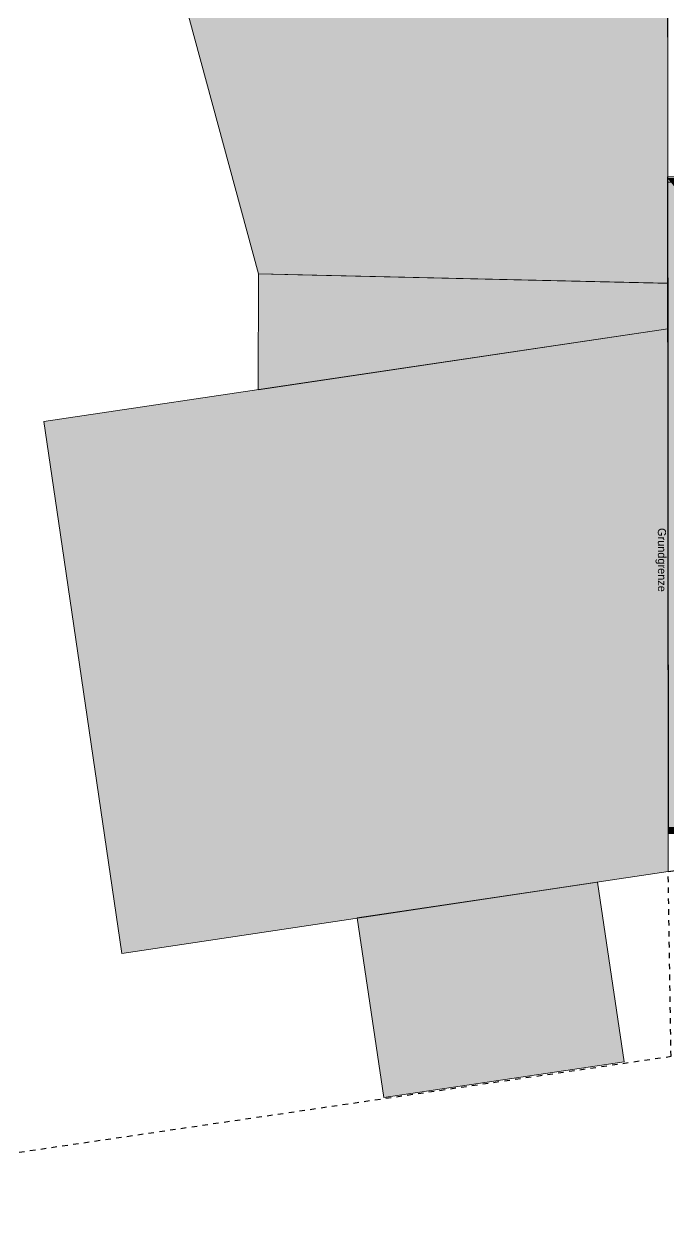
# Model space of a CAD drawing. Header units: metres. Extents: x -3 to 205, y -18 to 45.
# Drawn here: x 155.22 to 167.05, y -0.24 to 21.53 of the extents above; entities that cross this region are included whole.
import ezdxf

# ---------------------------------------------------------------- set-up
doc = ezdxf.new("R2010")
doc.units = ezdxf.units.M
doc.header["$MEASUREMENT"] = 0
doc.linetypes.add('Grenzlinie', pattern=[0.008, 0.003, -0.005])
for name, color, linetype in [('110 Wand Aussen', 7, 'Continuous'), ('165 Fassadengestaltung Bänder', 7, 'Continuous'), ('725 Nachbarbebauung', 7, 'Continuous'), ('Neubau_840 Baulinien', 7, 'Continuous'), ('Neubau_844 Umriss 2D', 7, 'Continuous')]:
    doc.layers.add(name, color=color, linetype=linetype)
doc.styles.add('ERSTELLTER_STIL_2', font='')
doc.styles.get('ERSTELLTER_STIL_2').set_extended_font_data('Eurostile')
doc.linetypes.add('Grenze Grundstück', pattern='A,0,[1,415_260415_PP_VA_1_4 1 St1.Shx,S=0.00031746,R=0,X=0,Y=0],-0.04,0', length=0.04)

# ---------------------------------------------------------------- blocks, each defined once
blk = doc.blocks.new('Decke_4_1', base_point=(159.524, 16.933))
at = {"layer": '725 Nachbarbebauung', "linetype": 'Continuous', "lineweight": 0, "true_color": 0x1f1f1f}
blk.add_hatch(color=250, dxfattribs=at).paths.add_polyline_path([(159.524, 16.933), (159.523, 14.807), (167.039, 15.925), (167.038, 16.761)])
at = {"layer": '725 Nachbarbebauung', "color": 8, "linetype": 'Continuous', "lineweight": 13, "flags": 128}
blk.add_lwpolyline([(159.524, 16.933), (159.523, 14.807), (167.039, 15.925), (167.038, 16.761)], close=True, dxfattribs=at)
blk = doc.blocks.new('Decke_5_1', base_point=(155.377, 32.239))
at = {"layer": '725 Nachbarbebauung', "linetype": 'Continuous', "lineweight": 0, "true_color": 0x1f1f1f}
blk.add_hatch(color=250, dxfattribs=at).paths.add_polyline_path([(155.377, 32.239), (159.524, 16.933), (160.249, 16.915), (166.853, 16.764), (167.038, 16.763), (167.032, 25.789), (167.036, 27.78), (166.989, 37.905), (156.96, 37.933), (155.402, 37.951)])
at = {"layer": '725 Nachbarbebauung', "color": 8, "linetype": 'Continuous', "lineweight": 13, "flags": 128}
blk.add_lwpolyline([(155.377, 32.239), (159.524, 16.933), (160.249, 16.915), (166.853, 16.764), (167.038, 16.763), (167.032, 25.789), (167.036, 27.78), (166.989, 37.905), (156.96, 37.933), (155.402, 37.951)], close=True, dxfattribs=at)
blk = doc.blocks.new('Decke_9_1', base_point=(167.033, 18.618))
at = {"layer": '165 Fassadengestaltung Bänder', "color": 7, "linetype": 'Continuous', "lineweight": 13, "flags": 128}
blk.add_lwpolyline([(167.033, 18.618), (172.414, 18.618), (172.414, 18.718), (167.033, 18.718)], close=True, dxfattribs=at)
blk = doc.blocks.new('Decke_15_1', base_point=(161.335, 5.107))
at = {"layer": '725 Nachbarbebauung', "linetype": 'Continuous', "lineweight": 0, "true_color": 0x1f1f1f}
blk.add_hatch(color=250, dxfattribs=at).paths.add_polyline_path([(161.335, 5.107), (161.828, 1.807), (166.235, 2.461), (165.747, 5.76)])
at = {"layer": '725 Nachbarbebauung', "color": 8, "linetype": 'Continuous', "lineweight": 13, "flags": 128}
blk.add_lwpolyline([(161.335, 5.107), (161.828, 1.807), (166.235, 2.461), (165.747, 5.76)], close=True, dxfattribs=at)
blk = doc.blocks.new('Decke_24_1', base_point=(157.017, 4.455))
at = {"layer": '725 Nachbarbebauung', "linetype": 'Continuous', "lineweight": 0, "true_color": 0x1f1f1f}
blk.add_hatch(color=250, dxfattribs=at).paths.add_polyline_path([(157.017, 4.455), (165.747, 5.762), (163.898, 5.485), (167.046, 5.956), (167.039, 15.925), (160.44, 14.943), (155.586, 14.22), (155.854, 12.395)])
at = {"layer": '725 Nachbarbebauung', "color": 8, "linetype": 'Continuous', "lineweight": 13, "flags": 128}
blk.add_lwpolyline([(157.017, 4.455), (165.747, 5.762), (163.898, 5.485), (167.046, 5.956), (167.039, 15.925), (160.44, 14.943), (155.586, 14.22), (155.854, 12.395)], close=True, dxfattribs=at)
blk = doc.blocks.new('Wand_89_1', base_point=(167.048, 6.653))
at = {"layer": '110 Wand Aussen', "linetype": 'Continuous', "lineweight": 0, "true_color": 0x000000}
for points in [[(167.038, 18.688), (167.033, 18.688), (167.037, 18.683), (167.038, 18.683)], [(167.053, 6.658), (167.038, 18.682), (167.033, 18.688), (167.048, 6.658)], [(167.038, 18.683), (167.037, 18.683), (167.038, 18.682)], [(167.038, 18.683), (167.158, 18.683), (167.158, 18.688), (167.038, 18.688)], [(167.038, 18.682), (167.091, 18.618), (167.158, 18.618), (167.158, 18.683), (167.038, 18.683)], [(167.173, 6.778), (167.159, 18.535), (167.038, 18.682), (167.053, 6.778)], [(167.158, 18.618), (167.091, 18.618), (167.159, 18.535)], [(167.178, 6.778), (167.164, 18.488), (167.159, 18.488), (167.173, 6.778)], [(167.346, 6.778), (167.358, 6.783), (167.344, 18.308), (167.164, 18.308), (167.178, 6.778)], [(167.06, 6.658), (167.173, 6.706), (167.173, 6.778), (167.053, 6.778), (167.053, 6.658)], [(167.358, 6.783), (167.346, 6.778), (167.358, 6.778)], [(167.048, 6.658), (167.048, 6.653), (167.053, 6.655), (167.053, 6.658)], [(167.053, 6.655), (167.048, 6.653), (167.048, 6.653), (167.053, 6.653)], [(167.173, 6.706), (167.06, 6.658), (167.173, 6.658)]]:
    blk.add_hatch(color=18, dxfattribs=at).paths.add_polyline_path(points)
at = {"layer": '110 Wand Aussen', "color": 7, "linetype": 'Continuous', "lineweight": 13}
for p, q in [((167.038, 18.683), (167.038, 18.688)), ((167.038, 18.682), (167.038, 18.683)), ((167.038, 18.682), (167.053, 6.778)), ((167.158, 18.683), (167.158, 18.688)), ((167.158, 18.618), (167.158, 18.683)), ((167.159, 18.535), (167.158, 18.618)), ((167.159, 18.535), (167.159, 18.493)), ((167.159, 18.493), (167.159, 18.488)), ((167.159, 18.488), (167.173, 6.778)), ((167.053, 6.778), (167.053, 6.658)), ((167.178, 6.778), (167.173, 6.778)), ((167.346, 6.778), (167.178, 6.778)), ((167.346, 6.778), (167.358, 6.778)), ((167.06, 6.658), (167.053, 6.658)), ((167.06, 6.658), (167.173, 6.658))]:
    blk.add_line(p, q, dxfattribs=at)
at = {"layer": '110 Wand Aussen', "color": 7, "linetype": 'Continuous', "lineweight": 18}
for p, q in [((167.164, 18.488), (167.164, 18.308)), ((167.164, 18.308), (167.178, 6.778)), ((167.358, 6.778), (167.358, 6.783))]:
    blk.add_line(p, q, dxfattribs=at)
at = {"layer": '110 Wand Aussen', "color": 7, "linetype": 'Continuous', "lineweight": 13, "flags": 128}
for points in [[(167.033, 18.688), (167.038, 18.688)], [(167.033, 18.688), (167.048, 6.653)], [(167.038, 18.688), (167.158, 18.688)], [(167.048, 6.653), (167.053, 6.653)]]:
    blk.add_lwpolyline(points, dxfattribs=at)
at = {"layer": '110 Wand Aussen', "color": 7, "linetype": 'Continuous', "lineweight": 18, "flags": 128}
for points in [[(167.356, 8.783), (167.344, 18.308)], [(167.358, 6.783), (167.356, 8.603)]]:
    blk.add_lwpolyline(points, dxfattribs=at)

msp = doc.modelspace()

# ---------------------------------------------------------------- linework, layer by layer
at = {"layer": 'Neubau_840 Baulinien', "color": 254, "linetype": 'Grenze Grundstück', "lineweight": 13, "true_color": 0xe3e3e3}
msp.add_lwpolyline([(166.979, 39.983), (185.964, 39.982), (185.937, 28.538), (185.883, 20.413), (185.828, 8.655), (167.046, 5.956), (167.036, 27.78)], close=True, dxfattribs=at)
at = {"layer": 'Neubau_840 Baulinien', "color": 1, "linetype": 'Grenzlinie', "lineweight": 25, "true_color": 0xfb0106}
msp.add_lwpolyline([(130.111, 0.768), (148.159, 3.129), (148.011, -0.245), (167.098, 2.565), (167.046, 5.956), (185.828, 8.655), (204.757, 11.676)], dxfattribs=at)

# ---------------------------------------------------------------- block references
at = {"layer": '110 Wand Aussen', "color": 7, "lineweight": 25}
msp.add_blockref('Wand_89_1', (167.048, 6.653), dxfattribs=at)
at = {"layer": '165 Fassadengestaltung Bänder', "color": 7, "linetype": 'Continuous', "lineweight": 13}
msp.add_blockref('Decke_9_1', (167.033, 18.618), dxfattribs=at)
at = {"layer": '725 Nachbarbebauung', "color": 8, "linetype": 'Continuous', "lineweight": 13}
for name, p in [('Decke_5_1', (155.377, 32.239)), ('Decke_4_1', (159.524, 16.933)), ('Decke_24_1', (157.017, 4.455)), ('Decke_15_1', (161.335, 5.107))]:
    msp.add_blockref(name, p, dxfattribs=at)

# ---------------------------------------------------------------- texts
at = {"layer": 'Neubau_844 Umriss 2D', "color": 254, "linetype": 'Continuous', "lineweight": 13, "true_color": 0xe3e3e3, "insert": (166.909, 11.68), "char_height": 0.15, "attachment_point": 5, "rotation": 270.1119, "style": 'ERSTELLTER_STIL_2'}
msp.add_mtext('\\A1;{\\pqc;\\fEurostile|b0|i0|c0|p0;\\W1.000000;Grundgrenze}', dxfattribs=at)

doc.saveas('drawing.dxf')
